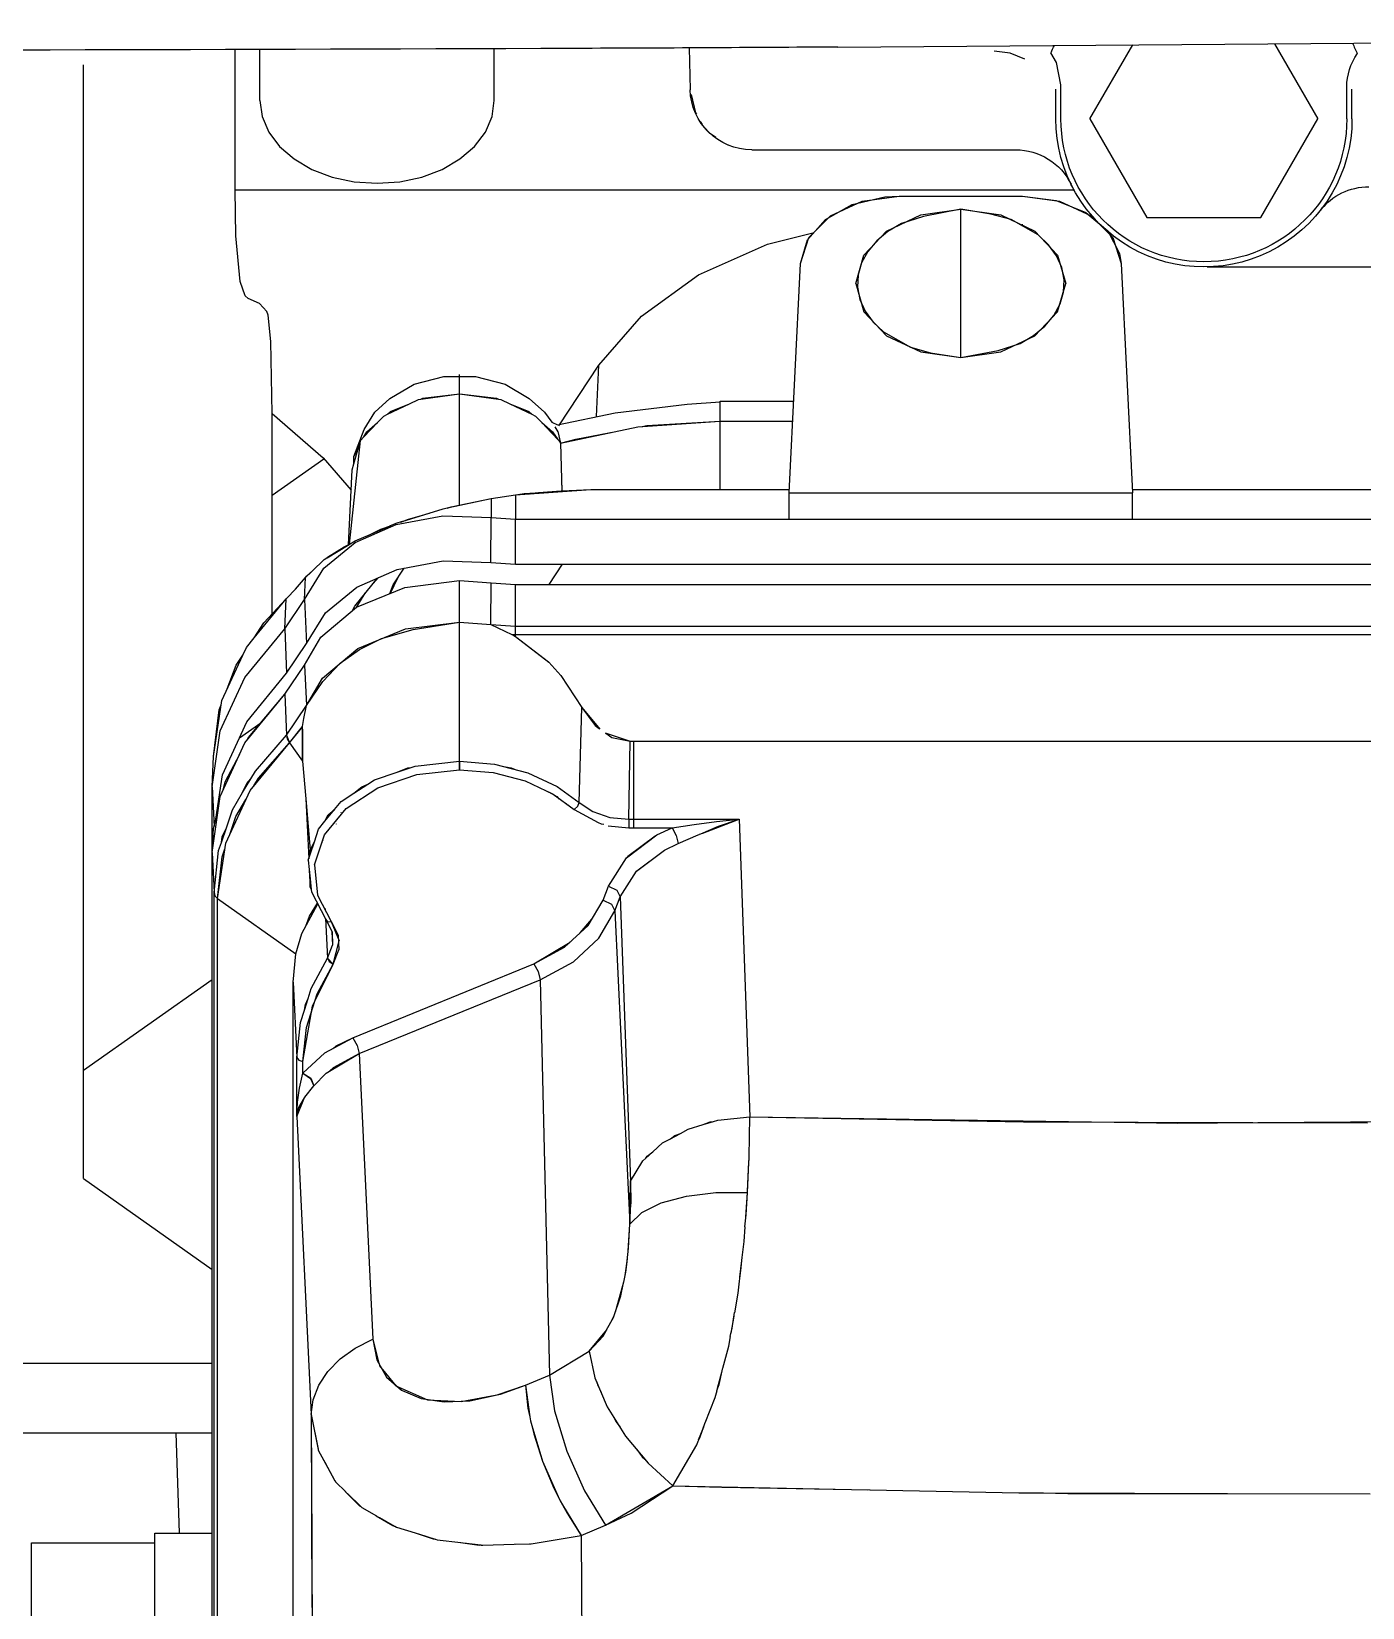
# Model space of a CAD drawing. Extents: x 33214 to 95067, y 8279 to 51908.
# Drawn here: x 42845.8 to 42953.6, y 19444.8 to 19572.5 of the extents above; entities that cross this region are included whole.
import ezdxf

# ---------------------------------------------------------------- set-up
doc = ezdxf.new("R2010")
doc.units = 0
doc.header["$LTSCALE"] = 300
doc.header["$MEASUREMENT"] = 0
doc.linetypes.add('SNT-025', pattern=[0.74, 0.4, -0.17, 0, -0.17])
doc.layers.add('GENERATORSETT', color=1, linetype='CONTINUOUS')

# ---------------------------------------------------------------- blocks, each defined once
blk = doc.blocks.new('GENERATOR-BORDE')
at = {"layer": 'GENERATORSETT'}
for p, q in [((-2384.41, 446.89), (-2384.41, 357.48)), ((-2384.41, 446.89), (-2384.41, 357.48)), ((-2390.82, 442.09), (-2390.82, 350.21)), ((-2390.82, 442.09), (-2390.82, 350.21)), ((-2390.53, 442.56), (-2390.53, 350.69)), ((-2390.53, 442.56), (-2390.53, 350.69)), ((-2390.98, 438.83), (-2390.98, 346.96)), ((-2390.98, 438.83), (-2390.98, 346.96)), ((-2382.9, 403.24), (-2382.85, 419.76)), ((-2405.61, 413), (-2405.61, 402.9)), ((-2395.61, 413), (-2395.61, 402.9)), ((-2361.06, 402.31), (-2361.02, 412.07)), ((-2382.94, 392.52), (-2382.88, 408.15)), ((-2405.61, 402.9), (-2395.61, 402.9)), ((-2395.61, 402.9), (-2395.61, 402.14)), ((-2382.94, 392.52), (-2382.9, 403.24)), ((-2374.53, 402.1), (-2373.05, 402.59)), ((-2374.25, 402.19), (-2372.91, 402.61)), ((-2373.05, 402.59), (-2372.88, 402.61)), ((-2372.88, 402.61), (-2372.73, 402.66)), ((-2372.73, 402.66), (-2370.83, 402.89)), ((-2370.85, 402.88), (-2369.33, 403.09)), ((-2370.61, 402.91), (-2369.2, 403.08)), ((-2369.33, 403.09), (-2369.18, 403.08)), ((-2369.18, 403.09), (-2369.04, 403.1)), ((-2369.04, 403.1), (-2366.5, 403.02)), ((-2366.5, 403.02), (-2365.25, 402.99)), ((-2366.42, 403.02), (-2365.11, 402.98)), ((-2365.25, 402.99), (-2365.18, 402.98)), ((-2365.11, 402.98), (-2361.06, 402.31)), ((-2362.57, 399.83), (-2361.06, 402.31)), ((-2362.21, 400.52), (-2361.06, 402.31)), ((-2361.06, 402.31), (-2359.09, 401.48)), ((-2361.06, 402.31), (-2361.06, 402.31)), ((-2361.06, 402.31), (-2359.09, 401.48)), ((-2395.61, 402.14), (-2390.98, 402.14)), ((-2393.91, 393.99), (-2393.63, 402.14)), ((-2377.67, 400.71), (-2376.32, 401.51)), ((-2377.42, 400.86), (-2376.19, 401.56)), ((-2376.32, 401.51), (-2376.16, 401.57)), ((-2376.17, 401.57), (-2376.04, 401.64)), ((-2376.04, 401.64), (-2374.51, 402.11)), ((-2360.8, 398.69), (-2359.09, 401.48)), ((-2360.8, 398.69), (-2359.09, 401.48)), ((-2359.09, 401.48), (-2357.03, 400.5)), ((-2359.09, 401.48), (-2353.63, 398.28)), ((-2380.18, 398.74), (-2379.03, 399.91)), ((-2379.99, 398.92), (-2378.93, 399.96)), ((-2379.03, 399.91), (-2378.91, 399.98)), ((-2378.91, 399.98), (-2378.83, 400.06)), ((-2378.83, 400.06), (-2377.65, 400.73)), ((-2362.76, 399.52), (-2362.57, 399.83)), ((-2362.57, 399.83), (-2362.21, 400.52)), ((-2362.03, 400.8), (-2361.99, 400.79)), ((-2357.03, 400.5), (-2353.63, 398.28)), ((-2380.97, 397.96), (-2380.13, 398.78)), ((-2379.92, 399), (-2379.92, 399)), ((-2379.92, 398.99), (-2379.92, 399)), ((-2364.2, 396.29), (-2362.92, 399.16)), ((-2364.2, 396.29), (-2363.28, 398.47)), ((-2363.28, 398.47), (-2362.92, 399.16)), ((-2362.92, 399.16), (-2362.76, 399.52)), ((-2362.23, 395.47), (-2360.8, 398.69)), ((-2362.23, 395.47), (-2360.8, 398.69)), ((-2353.63, 398.28), (-2337.84, 398.61)), ((-2349.68, 398.39), (-2337.66, 398.61)), ((-2337.69, 398.61), (-2325.6, 398.86)), ((-2325.6, 398.86), (-2323.63, 398.87)), ((-2323.64, 398.87), (-2321.64, 398.9)), ((-2323.62, 398.87), (-2308.87, 398.9)), ((-2321.64, 398.9), (-2308.7, 398.9)), ((-2308.71, 398.9), (-2297.14, 398.93)), ((-2381.94, 396.19), (-2381.07, 397.82)), ((-2381.84, 396.37), (-2381.02, 397.88)), ((-2381.2, 397.59), (-2381.2, 397.55)), ((-2381.07, 397.82), (-2381.01, 397.89)), ((-2381.01, 397.89), (-2380.97, 397.96)), ((-2355.65, 396.45), (-2353.63, 398.28)), ((-2353.63, 398.28), (-2349.68, 398.39)), ((-2353.63, 398.27), (-2353.63, 398.28)), ((-2353.63, 398.28), (-2351.7, 394.97)), ((-2382.37, 395.41), (-2381.91, 396.24)), ((-2365.07, 393.39), (-2364.2, 396.29)), ((-2364.91, 394.09), (-2364.2, 396.29)), ((-2357.47, 394.26), (-2355.65, 396.45)), ((-2356.56, 395.35), (-2356.13, 395.93)), ((-2356.13, 395.93), (-2355.91, 396.13)), ((-2382.94, 392.52), (-2382.38, 395.36)), ((-2382.94, 392.52), (-2382.39, 395.33)), ((-2382.39, 395.33), (-2382.37, 395.36)), ((-2382.37, 395.37), (-2382.37, 395.41)), ((-2363.22, 392.21), (-2362.23, 395.47)), ((-2363.22, 392.21), (-2362.23, 395.47)), ((-2351.7, 394.97), (-2351.58, 394.66)), ((-2351.6, 394.66), (-2351.46, 394.41)), ((-2412.61, 393.99), (-2390.98, 393.99)), ((-2365.18, 393.03), (-2365.07, 393.39)), ((-2365.07, 393.39), (-2364.91, 394.09)), ((-2358.95, 391.89), (-2357.47, 394.26)), ((-2358.26, 393.09), (-2357.91, 393.54)), ((-2351.55, 394.57), (-2351.13, 393.51)), ((-2351.46, 394.41), (-2351.01, 393.17)), ((-2384.11, 368.35), (-2382.94, 392.52)), ((-2384.11, 368.35), (-2382.94, 392.52)), ((-2382.94, 392.52), (-2382.78, 391.31)), ((-2365.58, 390.13), (-2365.22, 392.7)), ((-2365.38, 392), (-2365.22, 392.7)), ((-2365.22, 392.7), (-2365.18, 393.03)), ((-2363.63, 389.32), (-2363.22, 392.21)), ((-2363.63, 389.32), (-2363.22, 392.21)), ((-2358.5, 392.6), (-2358.26, 393.09)), ((-2351.01, 393.19), (-2350.2, 391.13)), ((-2382.78, 391.31), (-2382.33, 390.14)), ((-2376.09, 390.2), (-2373.52, 391.33)), ((-2375.62, 390.53), (-2374.04, 391.21)), ((-2374.04, 391.21), (-2372.17, 391.49)), ((-2373.52, 391.33), (-2370.78, 391.47)), ((-2372.17, 391.49), (-2370.09, 391.4)), ((-2370.78, 391.47), (-2367.61, 390.86)), ((-2370.09, 391.4), (-2367.87, 390.93)), ((-2368.38, 391.04), (-2368.38, 391.01)), ((-2367.87, 390.93), (-2365.58, 390.13)), ((-2367.61, 390.86), (-2365.58, 390.13)), ((-2365.58, 390.13), (-2365.38, 392)), ((-2359.96, 389.53), (-2358.95, 391.89)), ((-2350.2, 391.13), (-2350.06, 390.57)), ((-2382.33, 390.14), (-2381.6, 389.02)), ((-2377.18, 388.87), (-2376.09, 390.2)), ((-2376.83, 389.48), (-2375.62, 390.53)), ((-2365.58, 390.13), (-2363.63, 389.32)), ((-2365.58, 390.13), (-2363.63, 389.32)), ((-2360.42, 387.38), (-2359.96, 389.53)), ((-2359.81, 389.87), (-2359.75, 390.11)), ((-2359.75, 390.11), (-2359.45, 390.71)), ((-2350.08, 390.58), (-2349.9, 390.09)), ((-2350.01, 390.39), (-2349.67, 389.09)), ((-2349.9, 390.09), (-2349.58, 388.73)), ((-2412.61, 388.34), (-2390.98, 388.34)), ((-2381.6, 389.02), (-2380.6, 388.01)), ((-2377.94, 386.4), (-2377.46, 388.36)), ((-2377.62, 388.08), (-2376.83, 389.48)), ((-2377.45, 388.39), (-2377.4, 388.58)), ((-2377.4, 388.58), (-2377.19, 388.85)), ((-2364.4, 357.29), (-2363.63, 389.32)), ((-2364.4, 357.29), (-2363.63, 389.32)), ((-2363.63, 389.32), (-2360.42, 387.38)), ((-2349.58, 388.75), (-2349.11, 386.97)), ((-2380.6, 388.01), (-2379.37, 387.13)), ((-2379.37, 387.13), (-2377.94, 386.4)), ((-2377.94, 386.4), (-2377.62, 388.08)), ((-2360.42, 387.38), (-2359.3, 386.17)), ((-2360.42, 387.38), (-2360.42, 387.38)), ((-2360.42, 387.38), (-2359, 385.65)), ((-2349.11, 386.97), (-2348.97, 386.19)), ((-2379.06, 363.27), (-2377.94, 386.4)), ((-2379.06, 363.27), (-2377.94, 386.4)), ((-2359.3, 386.17), (-2359.03, 385.68)), ((-2348.99, 386.2), (-2348.83, 385.51)), ((-2348.92, 385.92), (-2348.68, 384.55)), ((-2359.01, 385.65), (-2358.45, 384.66)), ((-2358.58, 384.89), (-2358.4, 384.5)), ((-2358.45, 384.66), (-2357.85, 382.9)), ((-2348.83, 385.51), (-2348.64, 384.25)), ((-2358.29, 384.18), (-2357.61, 381.77)), ((-2348.63, 384.26), (-2348.35, 382.68)), ((-2357.85, 382.9), (-2357.63, 381.85)), ((-2348.35, 382.68), (-2348.24, 381.7)), ((-2401.39, 373.39), (-2390.98, 380.75)), ((-2357.62, 381.8), (-2357.45, 380.99)), ((-2357.51, 381.26), (-2357.32, 379.91)), ((-2357.45, 380.99), (-2357.35, 380.14)), ((-2348.25, 381.71), (-2348.13, 380.85)), ((-2348.2, 381.37), (-2348.05, 380.02)), ((-2348.13, 380.85), (-2348.03, 379.79)), ((-2357.34, 380.05), (-2357.23, 379.03)), ((-2348.02, 379.79), (-2347.87, 378.48)), ((-2357.26, 379.28), (-2357.13, 377.08)), ((-2357.23, 379.03), (-2357.13, 377.08)), ((-2347.87, 378.48), (-2347.79, 377.3)), ((-2358.33, 351.69), (-2357.13, 377.08)), ((-2358.33, 351.69), (-2357.13, 377.08)), ((-2357.13, 377.08), (-2356.15, 376.14)), ((-2357.13, 377.08), (-2357.05, 375.45)), ((-2357.13, 377.08), (-2357.06, 373.61)), ((-2357.13, 377.08), (-2356.15, 376.14)), ((-2347.8, 377.31), (-2347.7, 376.32)), ((-2347.76, 376.89), (-2347.59, 374.51)), ((-2356.15, 376.14), (-2354.58, 375.36)), ((-2356.15, 376.14), (-2354.58, 375.36)), ((-2347.7, 376.32), (-2347.59, 374.51)), ((-2357.06, 373.61), (-2357.05, 375.45)), ((-2354.58, 375.36), (-2352.54, 374.81)), ((-2354.58, 375.36), (-2352.54, 374.81)), ((-2352.54, 374.81), (-2350.15, 374.52)), ((-2352.54, 374.81), (-2350.15, 374.52)), ((-2350.15, 374.52), (-2347.59, 374.51)), ((-2350.15, 374.52), (-2347.59, 374.51)), ((-2347.59, 374.51), (-2347.48, 372.1)), ((-2347.58, 374.44), (-2347.48, 372.03)), ((-2401.39, 373.39), (-2401.39, 364.6)), ((-2357.9, 350.57), (-2357.06, 373.61)), ((-2357.9, 350.57), (-2357.06, 373.61)), ((-2357.06, 373.61), (-2357.05, 373.6)), ((-2357.06, 373.61), (-2356.06, 371.95)), ((-2356.06, 371.95), (-2355.83, 371.74)), ((-2355.83, 371.74), (-2355.71, 371.57)), ((-2355.83, 371.74), (-2355.26, 371.23)), ((-2347.48, 372.1), (-2347.48, 371.92)), ((-2347.47, 371.92), (-2347.46, 371.63)), ((-2355.71, 371.57), (-2355.26, 371.23)), ((-2355.26, 371.23), (-2354.47, 370.51)), ((-2354.47, 370.51), (-2353.84, 370.17)), ((-2347.46, 371.63), (-2347.4, 368.38)), ((-2353.84, 370.17), (-2353.48, 369.9)), ((-2353.84, 370.17), (-2353.02, 369.73)), ((-2353.48, 369.9), (-2353.02, 369.73)), ((-2353.02, 369.73), (-2352.4, 369.39)), ((-2352.4, 369.39), (-2351.19, 369.02)), ((-2384.11, 368.35), (-2384.11, 363.57)), ((-2384.11, 368.35), (-2384.05, 367.21)), ((-2384.11, 368.35), (-2383.94, 367.64)), ((-2384.11, 368.35), (-2384.11, 363.57)), ((-2384.11, 368.35), (-2383.48, 366.83)), ((-2384, 368.08), (-2384, 367.87)), ((-2384, 368.08), (-2384, 367.87)), ((-2351.19, 369.02), (-2350.61, 368.8)), ((-2351.19, 369.02), (-2350.34, 368.76)), ((-2350.61, 368.8), (-2350.34, 368.76)), ((-2350.34, 368.76), (-2349.99, 368.66)), ((-2349.99, 368.66), (-2347.4, 368.38)), ((-2348.28, 344.27), (-2347.4, 368.38)), ((-2348.28, 344.27), (-2347.4, 368.38)), ((-2347.4, 368.38), (-2317.87, 368.82)), ((-2347.4, 368.38), (-2325.24, 368.8)), ((-2325.24, 368.8), (-2297.35, 368.87)), ((-2317.87, 368.82), (-2312.75, 368.9)), ((-2312.75, 368.9), (-2306.25, 368.85)), ((-2306.25, 368.85), (-2280.23, 368.65)), ((-2384.05, 367.21), (-2383.88, 366.06)), ((-2383.94, 367.64), (-2383.5, 366.85)), ((-2383.5, 366.85), (-2383.47, 366.82)), ((-2383.47, 366.81), (-2383.46, 366.8)), ((-2383.46, 366.8), (-2382.74, 365.88)), ((-2383.88, 366.06), (-2383.61, 364.85)), ((-2383.61, 364.85), (-2383.01, 365.29)), ((-2383.61, 364.85), (-2382.98, 365.26)), ((-2383.01, 365.29), (-2382.74, 365.88)), ((-2382.98, 365.26), (-2382.74, 365.88)), ((-2382.74, 365.88), (-2381.72, 364.85)), ((-2401.39, 364.6), (-2390.98, 357.25)), ((-2401.39, 364.6), (-2401.39, 283.14)), ((-2383.61, 364.85), (-2383.61, 363.91)), ((-2383.61, 364.85), (-2381.84, 363.21)), ((-2383.61, 364.85), (-2383.61, 363.91)), ((-2381.72, 364.85), (-2379.06, 363.27)), ((-2381.45, 364.69), (-2381.13, 364.39)), ((-2381.26, 364.51), (-2381.26, 364.57)), ((-2381.13, 364.39), (-2379.06, 363.27)), ((-2380.88, 364.35), (-2380.86, 364.24)), ((-2380.71, 364.25), (-2380.71, 364.16)), ((-2380.71, 364.25), (-2380.71, 364.16)), ((-2380.67, 364.23), (-2380.67, 364.14)), ((-2380.67, 364.23), (-2380.67, 364.14)), ((-2384.41, 357.48), (-2384.11, 363.57)), ((-2384.41, 357.48), (-2384.11, 363.57)), ((-2384.11, 363.57), (-2383.96, 363.81)), ((-2384.11, 363.57), (-2383.81, 360.74)), ((-2383.96, 363.81), (-2383.61, 363.91)), ((-2383.61, 363.91), (-2382.84, 359.41)), ((-2383.61, 363.91), (-2383.32, 361.14)), ((-2381.84, 363.21), (-2379.56, 361.98)), ((-2381.2, 362.87), (-2380.91, 362.63)), ((-2379.21, 362.6), (-2379.06, 363.27)), ((-2379.21, 362.6), (-2379.06, 363.27)), ((-2379.06, 363.27), (-2364.4, 357.29)), ((-2379.06, 363.27), (-2364.4, 357.29)), ((-2380.91, 362.63), (-2379.56, 361.98)), ((-2379.96, 362.19), (-2379.93, 362.16)), ((-2379.56, 361.98), (-2379.21, 362.6)), ((-2379.56, 361.98), (-2379.21, 362.6)), ((-2379.56, 361.98), (-2364.9, 355.99)), ((-2379.56, 361.98), (-2364.9, 355.99)), ((-2383.81, 360.74), (-2383.5, 359.75)), ((-2383.32, 361.14), (-2382.46, 358.42)), ((-2383.5, 359.75), (-2383.2, 358.81)), ((-2383.5, 359.75), (-2383.42, 359.28)), ((-2383.42, 359.28), (-2383.2, 358.81)), ((-2382.84, 359.41), (-2382.65, 359.01)), ((-2382.65, 359.01), (-2381.17, 356.01)), ((-2383.2, 358.81), (-2382.94, 357.98)), ((-2382.94, 357.98), (-2381.62, 355.53)), ((-2382.46, 358.42), (-2381.17, 356.01)), ((-2384.41, 357.48), (-2384.18, 355.18)), ((-2384.41, 357.48), (-2384.18, 355.18)), ((-2381.64, 356.89), (-2381.63, 356.96)), ((-2364.9, 355.99), (-2364.55, 356.61)), ((-2364.9, 355.99), (-2364.55, 356.61)), ((-2364.55, 356.61), (-2364.4, 357.29)), ((-2364.55, 356.61), (-2364.4, 357.29)), ((-2364.4, 357.29), (-2361.7, 355.82)), ((-2364.4, 357.29), (-2361.7, 355.82)), ((-2390.53, 350.69), (-2384.18, 355.18)), ((-2390.53, 350.69), (-2384.18, 355.18)), ((-2384.18, 355.18), (-2383.7, 353.54)), ((-2381.79, 352.32), (-2381.62, 355.53)), ((-2381.79, 352.32), (-2381.62, 355.53)), ((-2381.62, 355.53), (-2381.17, 356.01)), ((-2381.62, 355.53), (-2381.48, 355.81)), ((-2381.62, 355.53), (-2381.21, 354.49)), ((-2381.62, 355.53), (-2381.21, 354.49)), ((-2381.48, 355.81), (-2381.17, 356.01)), ((-2381.17, 356.01), (-2380.68, 354.12)), ((-2381.17, 356.01), (-2380.71, 354.87)), ((-2364.9, 355.99), (-2361.96, 354.23)), ((-2364.9, 355.99), (-2362.41, 354.64)), ((-2364.42, 355.7), (-2364.16, 355.59)), ((-2361.7, 355.82), (-2359.63, 353.91)), ((-2361.7, 355.82), (-2359.63, 353.91)), ((-2381.32, 352.56), (-2380.68, 354.12)), ((-2381.27, 353.38), (-2381.21, 354.49)), ((-2381.25, 353.41), (-2381.21, 354.49)), ((-2380.76, 353.68), (-2380.71, 354.87)), ((-2362.41, 354.64), (-2360.49, 352.88)), ((-2359.63, 353.91), (-2358.33, 351.69)), ((-2359.63, 353.91), (-2358.33, 351.69)), ((-2383.7, 353.54), (-2382.41, 351.14)), ((-2383.37, 352.93), (-2383.09, 352.14)), ((-2382.44, 350.43), (-2381.32, 352.56)), ((-2381.76, 352.39), (-2381.25, 353.41)), ((-2381.76, 352.39), (-2381.25, 353.41)), ((-2381.76, 352.39), (-2381.63, 352.58)), ((-2381.63, 352.58), (-2381.32, 352.56)), ((-2381.32, 352.56), (-2380.76, 353.68)), ((-2361.15, 353.48), (-2360.2, 352.37)), ((-2360.49, 352.88), (-2359.29, 350.82)), ((-2383.09, 352.14), (-2382.44, 351.08)), ((-2382.92, 350.16), (-2381.76, 352.39)), ((-2381.8, 351.52), (-2381.8, 351.65)), ((-2381.8, 351.52), (-2381.8, 351.65)), ((-2381.76, 352.38), (-2381.76, 352.39)), ((-2358.62, 351.15), (-2358.33, 351.69)), ((-2358.62, 351.15), (-2358.33, 351.69)), ((-2358.33, 351.69), (-2357.9, 350.57)), ((-2358.33, 351.69), (-2357.9, 350.57)), ((-2390.98, 346.96), (-2390.82, 350.21)), ((-2390.98, 346.96), (-2390.82, 350.21)), ((-2390.82, 350.21), (-2390.74, 350.47)), ((-2390.82, 350.21), (-2390.45, 346.82)), ((-2390.74, 350.47), (-2390.53, 350.69)), ((-2390.53, 350.69), (-2389.87, 346.22)), ((-2390.53, 350.69), (-2390.16, 347.33)), ((-2383.03, 349.09), (-2382.94, 349.97)), ((-2383.03, 349.79), (-2382.94, 349.97)), ((-2382.94, 349.97), (-2382.92, 350.16)), ((-2382.68, 347.96), (-2382.44, 350.43)), ((-2359.29, 350.82), (-2358.62, 351.15)), ((-2359.29, 350.82), (-2358.62, 351.15)), ((-2359.29, 350.82), (-2358.86, 349.7)), ((-2359.29, 350.82), (-2358.86, 349.7)), ((-2358.86, 349.7), (-2358.19, 350.03)), ((-2358.86, 349.7), (-2358.19, 350.03)), ((-2358.19, 350.03), (-2357.9, 350.57)), ((-2358.19, 350.03), (-2357.9, 350.57)), ((-2357.9, 350.57), (-2356.58, 348.49)), ((-2383.18, 347.59), (-2383.03, 349.09)), ((-2383.1, 348.4), (-2383.03, 349.79)), ((-2383.03, 349.79), (-2383.03, 349.09)), ((-2358.86, 349.7), (-2357.39, 347.39)), ((-2383.38, 342.62), (-2383.14, 347.48)), ((-2383.18, 347.59), (-2383.03, 347.14)), ((-2382.68, 347.96), (-2381.88, 345.54)), ((-2357.39, 347.39), (-2354.94, 345.54)), ((-2356.58, 348.49), (-2354.33, 346.78)), ((-2356.56, 348.48), (-2356.56, 348.46)), ((-2356.56, 348.46), (-2354.33, 346.78)), ((-2390.98, 346.96), (-2390.31, 342.42)), ((-2390.98, 346.96), (-2390.98, 341.65)), ((-2390.98, 346.96), (-2390.86, 345.02)), ((-2390.98, 346.96), (-2390.98, 341.65)), ((-2390.45, 346.82), (-2390.22, 346.16)), ((-2390.22, 346.16), (-2389.82, 344.98)), ((-2390.22, 346.16), (-2390.15, 345.7)), ((-2390.16, 347.33), (-2389.93, 346.67)), ((-2389.87, 346.22), (-2387.9, 341.95)), ((-2383.38, 342.62), (-2383.03, 346.77)), ((-2383.03, 347.14), (-2382.69, 346.11)), ((-2383.03, 347.14), (-2383.03, 346.77)), ((-2383.03, 346.77), (-2382.69, 346.11)), ((-2382.69, 346.11), (-2382.35, 345.07)), ((-2382.08, 346.15), (-2382.08, 346.19)), ((-2382.08, 346.15), (-2382.08, 346.19)), ((-2357.32, 347.34), (-2357.28, 347.28)), ((-2357.28, 347.28), (-2355.06, 345.61)), ((-2356.39, 346.61), (-2356.39, 346.64)), ((-2355.79, 346.19), (-2355.77, 346.15)), ((-2355.76, 346.16), (-2355.74, 346.12)), ((-2354.33, 346.78), (-2353.21, 346.25)), ((-2354.33, 346.78), (-2353.21, 346.25)), ((-2353.36, 345.58), (-2353.21, 346.25)), ((-2353.36, 345.58), (-2353.21, 346.25)), ((-2353.21, 346.25), (-2351.58, 345.54)), ((-2390.98, 341.65), (-2390.82, 344.87)), ((-2390.98, 341.65), (-2390.82, 344.87)), ((-2390.86, 345.02), (-2390.46, 343.43)), ((-2390.15, 345.7), (-2389.82, 344.98)), ((-2389.82, 344.98), (-2389.32, 343.51)), ((-2389.54, 345.51), (-2389.04, 344.05)), ((-2382.35, 345.07), (-2381.83, 344.44)), ((-2382.02, 345.97), (-2382.01, 346.02)), ((-2381.88, 345.54), (-2380.12, 343.4)), ((-2358.88, 344.8), (-2357.21, 344.96)), ((-2357.22, 344.27), (-2357.21, 344.96)), ((-2357.22, 344.27), (-2357.21, 344.96)), ((-2357.21, 344.96), (-2356.81, 344.96)), ((-2357.21, 344.96), (-2356.81, 344.96)), ((-2356.81, 344.96), (-2353.7, 344.96)), ((-2356.81, 344.96), (-2356.81, 344.27)), ((-2356.81, 344.96), (-2356.81, 344.27)), ((-2356.81, 344.96), (-2353.7, 344.96)), ((-2355.06, 345.61), (-2354.97, 345.57)), ((-2354.94, 345.54), (-2353.7, 344.96)), ((-2353.7, 344.96), (-2353.36, 345.58)), ((-2353.7, 344.96), (-2353.36, 345.58)), ((-2353.7, 344.96), (-2353.7, 344.96)), ((-2353.7, 344.96), (-2351.91, 344.71)), ((-2351.58, 345.54), (-2351.52, 345.52)), ((-2351.51, 345.5), (-2351.47, 345.48)), ((-2351.47, 345.48), (-2351.37, 345.45)), ((-2351.36, 345.45), (-2349.94, 344.84)), ((-2351.21, 345.39), (-2348.28, 344.27)), ((-2349.94, 344.84), (-2348.28, 344.27)), ((-2390.67, 344.27), (-2390.14, 340.68)), ((-2389.04, 344.05), (-2388.23, 342.67)), ((-2381.83, 344.44), (-2381.05, 343.49)), ((-2381.83, 344.44), (-2381.57, 343.93)), ((-2381.57, 343.93), (-2381.05, 343.49)), ((-2361.63, 343.48), (-2359.69, 344.53)), ((-2361.23, 342.92), (-2360.12, 343.66)), ((-2361.23, 342.92), (-2360.12, 343.66)), ((-2360.12, 343.66), (-2358.74, 344.12)), ((-2360.12, 343.66), (-2358.74, 344.12)), ((-2359.69, 344.53), (-2359.46, 344.65)), ((-2359.46, 344.65), (-2359.22, 344.68)), ((-2358.74, 344.12), (-2357.22, 344.27)), ((-2358.74, 344.12), (-2357.22, 344.27)), ((-2357.22, 344.27), (-2357.1, 337.96)), ((-2357.22, 344.27), (-2356.81, 344.27)), ((-2357.22, 344.27), (-2356.81, 344.27)), ((-2357.22, 344.27), (-2357.1, 337.96)), ((-2356.81, 344.27), (-2348.28, 344.27)), ((-2356.81, 344.27), (-2356.81, 337.96)), ((-2356.81, 344.27), (-2356.81, 337.96)), ((-2356.81, 344.27), (-2348.28, 344.27)), ((-2351.91, 344.71), (-2350.1, 344.46)), ((-2350.1, 344.46), (-2348.28, 344.27)), ((-2349.29, 344.62), (-2349.19, 344.61)), ((-2349.08, 344.55), (-2349.02, 344.55)), ((-2390.31, 342.42), (-2388.31, 338.09)), ((-2389.32, 343.51), (-2388.5, 342.11)), ((-2383.64, 339.57), (-2383.38, 342.62)), ((-2381.05, 343.49), (-2380.51, 342.84)), ((-2380.51, 342.84), (-2379.48, 342.16)), ((-2380.12, 343.4), (-2377.54, 341.72)), ((-2363.71, 342.05), (-2363.05, 342.44)), ((-2363.33, 342.23), (-2361.63, 343.48)), ((-2363.05, 342.44), (-2362.84, 342.65)), ((-2363.01, 341.62), (-2361.23, 342.92)), ((-2363.01, 341.62), (-2361.23, 342.92)), ((-2362.29, 342.99), (-2362.24, 343.06)), ((-2362.13, 343.1), (-2362.11, 343.15)), ((-2361.63, 343.48), (-2361.35, 343.22)), ((-2361.35, 343.22), (-2361.23, 342.92)), ((-2361.23, 342.92), (-2361.02, 335.22)), ((-2361.23, 342.92), (-2361.02, 335.22)), ((-2390.98, 341.65), (-2390.86, 339.18)), ((-2390.98, 341.65), (-2390.86, 339.18)), ((-2390.98, 341.65), (-2390.31, 337.12)), ((-2390.98, 341.65), (-2390.31, 337.12)), ((-2390.08, 341.92), (-2389.91, 341.25)), ((-2389.91, 341.25), (-2388.73, 339)), ((-2388.5, 342.11), (-2387.84, 341)), ((-2388.5, 342.11), (-2388.17, 341.39)), ((-2388.17, 341.39), (-2387.84, 341)), ((-2387.9, 341.95), (-2384.71, 338.07)), ((-2387.84, 341), (-2387.47, 340.37)), ((-2387.58, 341.56), (-2387.21, 340.94)), ((-2379.48, 342.16), (-2378.36, 341.43)), ((-2379.48, 342.16), (-2378.85, 341.64)), ((-2378.85, 341.64), (-2378.36, 341.43)), ((-2378.36, 341.43), (-2377.82, 341.08)), ((-2377.82, 341.08), (-2375.98, 340.46)), ((-2377.54, 341.72), (-2374.38, 340.65)), ((-2368.19, 340.5), (-2365.62, 341.17)), ((-2365.62, 341.17), (-2363.33, 342.23)), ((-2365.39, 340.51), (-2363.01, 341.62)), ((-2363.01, 341.62), (-2363.01, 341.62)), ((-2363.01, 341.62), (-2363.01, 341.62)), ((-2390.14, 340.68), (-2388.15, 336.37)), ((-2387.47, 340.37), (-2384.95, 337.47)), ((-2387.21, 340.94), (-2384.71, 338.07)), ((-2375.98, 340.46), (-2374.84, 340.07)), ((-2375.98, 340.46), (-2375.12, 340.11)), ((-2375.12, 340.11), (-2374.84, 340.07)), ((-2374.84, 340.07), (-2374.53, 339.97)), ((-2374.53, 339.97), (-2370.92, 339.58)), ((-2374.38, 340.65), (-2370.92, 340.28)), ((-2370.92, 340.28), (-2368.19, 340.5)), ((-2370.92, 340.28), (-2370.92, 339.93)), ((-2370.92, 339.93), (-2370.92, 340.28)), ((-2370.92, 339.93), (-2370.92, 339.58)), ((-2370.92, 339.58), (-2370.92, 339.93)), ((-2370.92, 339.58), (-2368.08, 339.82)), ((-2368.08, 339.82), (-2365.39, 340.51)), ((-2367.21, 340.04), (-2366.75, 340.1)), ((-2366.75, 340.1), (-2366.33, 340.27)), ((-2390.86, 339.18), (-2390.19, 334.66)), ((-2390.86, 339.18), (-2390.4, 335.42)), ((-2384.71, 338.07), (-2383.64, 339.57)), ((-2384.71, 338.07), (-2383.64, 339.57)), ((-2383.64, 336.97), (-2383.64, 339.57)), ((-2383.64, 339.57), (-2383.64, 336.77)), ((-2370.92, 339.58), (-2370.92, 328.3)), ((-2370.92, 339.58), (-2370.92, 328.3)), ((-2388.76, 337.69), (-2387.03, 336.47)), ((-2388.76, 337.69), (-2387.03, 336.47)), ((-2388.31, 338.09), (-2385.08, 334.15)), ((-2388.16, 337.9), (-2388.03, 337.65)), ((-2388.03, 337.65), (-2385.08, 334.15)), ((-2385.08, 334.15), (-2384.95, 337.47)), ((-2385.08, 334.15), (-2384.95, 337.47)), ((-2384.95, 337.47), (-2384.71, 338.07)), ((-2384.95, 337.47), (-2384.88, 337.76)), ((-2384.95, 337.47), (-2383.33, 335.07)), ((-2384.95, 337.47), (-2383.33, 335.07)), ((-2384.88, 337.76), (-2384.71, 338.07)), ((-2384.71, 338.07), (-2383.64, 336.77)), ((-2384.71, 338.07), (-2383.72, 336.89)), ((-2359.12, 337.28), (-2357.1, 337.96)), ((-2359.08, 337.3), (-2358.59, 337.64)), ((-2358.59, 337.64), (-2357.1, 337.96)), ((-2357.1, 337.96), (-2356.81, 337.96)), ((-2357.1, 337.96), (-2356.81, 337.96)), ((-2356.81, 337.96), (-2271.63, 337.96)), ((-2356.81, 337.96), (-2271.61, 337.96)), ((-2390.31, 337.12), (-2388.31, 332.79)), ((-2390.31, 337.12), (-2388.31, 332.79)), ((-2388.15, 336.37), (-2384.94, 332.45)), ((-2383.72, 336.89), (-2383.64, 336.77)), ((-2383.64, 336.97), (-2383.64, 336.77)), ((-2383.64, 336.77), (-2383.54, 336.11)), ((-2383.54, 336.11), (-2383.33, 335.07)), ((-2361.02, 335.22), (-2359.56, 336.97)), ((-2361.02, 335.22), (-2359.94, 336.69)), ((-2359.94, 336.69), (-2359.6, 336.93)), ((-2390.4, 335.42), (-2390.24, 335)), ((-2390.19, 334.66), (-2388.49, 330.98)), ((-2383.49, 331.78), (-2383.33, 335.07)), ((-2383.49, 331.78), (-2383.33, 335.07)), ((-2383.33, 335.07), (-2382.03, 332.84)), ((-2362.73, 332.62), (-2361.02, 335.22)), ((-2389.75, 333.71), (-2389.02, 331.78)), ((-2385.08, 334.15), (-2383.49, 331.78)), ((-2388.31, 332.79), (-2385.08, 328.85)), ((-2388.31, 332.79), (-2385.08, 328.85)), ((-2385.08, 328.85), (-2384.94, 332.45)), ((-2385.08, 328.85), (-2384.94, 332.45)), ((-2384.94, 332.45), (-2383.32, 330.04)), ((-2382.03, 332.84), (-2379.17, 330.43)), ((-2363.68, 331.55), (-2362.73, 332.62)), ((-2389.02, 331.78), (-2388.49, 330.98)), ((-2388.49, 330.98), (-2388.2, 330.35)), ((-2383.49, 331.78), (-2382.17, 329.53)), ((-2366.4, 329.46), (-2363.68, 331.55)), ((-2366.4, 329.46), (-2363.71, 331.52)), ((-2363.71, 331.52), (-2363.7, 331.53)), ((-2388.2, 330.35), (-2387.57, 329.58)), ((-2387.57, 329.58), (-2384.98, 326.42)), ((-2387.57, 329.58), (-2386.77, 328.36)), ((-2383.49, 326.48), (-2383.32, 330.04)), ((-2383.49, 326.48), (-2383.32, 330.04)), ((-2383.32, 330.04), (-2381.78, 327.54)), ((-2382.17, 329.53), (-2379.27, 327.08)), ((-2379.17, 330.43), (-2375.31, 328.85)), ((-2386.77, 328.36), (-2384.98, 326.42)), ((-2385.08, 328.85), (-2384.98, 326.42)), ((-2385.08, 328.85), (-2383.49, 326.48)), ((-2385.08, 328.85), (-2384.98, 326.42)), ((-2385.08, 328.85), (-2383.49, 326.48)), ((-2375.31, 328.85), (-2370.92, 328.3)), ((-2370.92, 328.3), (-2368.39, 328.48)), ((-2370.92, 328.3), (-2370.92, 324.93)), ((-2370.92, 328.3), (-2370.92, 324.93)), ((-2368.39, 328.48), (-2366.4, 328.62)), ((-2368.39, 328.48), (-2366.4, 328.62)), ((-2368.39, 328.48), (-2368.38, 328.48)), ((-2368.39, 328.48), (-2368.36, 325.11)), ((-2368.39, 328.48), (-2368.36, 325.11)), ((-2368.38, 328.48), (-2366.7, 329.3)), ((-2368.38, 328.49), (-2366.7, 329.3)), ((-2366.7, 329.3), (-2366.53, 329.39)), ((-2366.7, 329.3), (-2366.4, 329.3)), ((-2366.7, 329.3), (-2366.4, 329.3)), ((-2366.53, 329.39), (-2366.4, 329.46)), ((-2366.41, 329.45), (-2366.4, 329.46)), ((-2366.4, 329.46), (-2366.4, 329.3)), ((-2366.4, 329.46), (-2366.4, 329.3)), ((-2366.4, 329.3), (-2271.63, 329.3)), ((-2366.4, 329.3), (-2366.4, 328.62)), ((-2366.4, 329.3), (-2271.63, 329.3)), ((-2366.4, 329.3), (-2366.4, 328.62)), ((-2366.4, 328.62), (-2271.63, 328.62)), ((-2366.4, 328.62), (-2366.4, 325.25)), ((-2366.4, 328.62), (-2366.4, 325.25)), ((-2366.4, 328.62), (-2271.63, 328.62)), ((-2386.11, 327.65), (-2386.11, 318.01)), ((-2381.78, 327.54), (-2379.26, 325.47)), ((-2379.61, 327.37), (-2379.4, 327.01)), ((-2379.4, 327.01), (-2377.58, 324.73)), ((-2379.27, 327.08), (-2375.36, 325.49)), ((-2379.25, 327.07), (-2378.56, 325.96)), ((-2384.98, 326.42), (-2384.16, 325.57)), ((-2383.49, 326.48), (-2383.4, 324.69)), ((-2383.49, 326.48), (-2383.4, 324.69)), ((-2383.49, 326.48), (-2381.93, 323.94)), ((-2383.49, 326.48), (-2381.93, 323.94)), ((-2376.57, 325.98), (-2376.3, 325.27)), ((-2376.51, 325.96), (-2375.93, 324.71)), ((-2384.22, 325.64), (-2383.4, 324.69)), ((-2383.4, 324.69), (-2382.94, 324.24)), ((-2383.4, 324.69), (-2383.32, 324.58)), ((-2383.32, 324.58), (-2382.81, 324.12)), ((-2379.26, 325.47), (-2375.98, 324.03)), ((-2377.93, 325.17), (-2377.49, 324.69)), ((-2376.3, 325.27), (-2375.41, 323.92)), ((-2375.36, 325.49), (-2370.92, 324.93)), ((-2370.92, 324.93), (-2368.36, 325.11)), ((-2368.36, 325.11), (-2366.4, 325.25)), ((-2368.36, 325.11), (-2366.4, 325.25)), ((-2366.4, 325.25), (-2271.63, 325.25)), ((-2366.4, 325.25), (-2271.63, 325.25)), ((-2363.67, 325.25), (-2362.59, 323.61)), ((-2363.67, 325.25), (-2362.59, 323.61)), ((-2382.86, 324.16), (-2381.9, 323.23)), ((-2381.93, 323.94), (-2379.37, 321.84)), ((-2381.93, 323.94), (-2379.37, 321.84)), ((-2381.9, 323.23), (-2381.69, 323.1)), ((-2381.71, 323.12), (-2381.63, 323.04)), ((-2375.98, 324.03), (-2372.25, 323.34)), ((-2372.25, 323.34), (-2368.39, 323.47)), ((-2368.39, 323.47), (-2366.4, 323.61)), ((-2368.39, 323.47), (-2368.36, 319.81)), ((-2368.39, 323.47), (-2368.36, 319.81)), ((-2366.4, 323.61), (-2366.4, 319.95)), ((-2366.4, 323.61), (-2271.63, 323.61)), ((-2366.4, 323.61), (-2366.4, 319.95)), ((-2381.66, 323.09), (-2379.87, 322.01)), ((-2381.63, 323.04), (-2380.28, 322.2)), ((-2380.28, 322.2), (-2379.78, 321.96)), ((-2379.92, 322.03), (-2379.62, 315.95)), ((-2379.84, 321.99), (-2379.37, 321.71)), ((-2379.83, 321.98), (-2378.95, 313.59)), ((-2379.37, 321.84), (-2376.05, 320.38)), ((-2379.37, 321.84), (-2376.05, 320.38)), ((-2379.37, 321.71), (-2378.17, 321.19)), ((-2378.28, 321.25), (-2377.29, 320.78)), ((-2378.12, 321.17), (-2376.6, 320.52)), ((-2377.29, 320.78), (-2376.44, 320.46)), ((-2376.56, 320.51), (-2376.05, 320.29)), ((-2376.05, 320.38), (-2372.27, 319.68)), ((-2376.05, 320.38), (-2372.27, 319.68)), ((-2376.05, 320.29), (-2375.54, 320.13)), ((-2375.69, 320.19), (-2375.05, 319.95)), ((-2375.49, 320.12), (-2373.82, 319.6)), ((-2375.05, 319.95), (-2373.36, 319.47)), ((-2373.74, 319.58), (-2372.26, 319.12)), ((-2372.27, 319.68), (-2368.36, 319.81)), ((-2372.27, 319.68), (-2368.36, 319.81)), ((-2368.37, 318.29), (-2368.36, 319.81)), ((-2368.37, 318.29), (-2368.36, 319.81)), ((-2368.36, 319.81), (-2366.4, 319.95)), ((-2368.36, 319.81), (-2366.4, 319.95)), ((-2366.4, 317.98), (-2366.4, 319.95)), ((-2366.4, 317.98), (-2366.4, 319.95)), ((-2366.4, 319.95), (-2344.22, 319.95)), ((-2366.4, 319.95), (-2344.22, 319.95)), ((-2344.22, 319.95), (-2316.39, 319.95)), ((-2344.22, 319.95), (-2316.39, 319.95)), ((-2344.22, 319.95), (-2344.22, 317.83)), ((-2344.22, 319.95), (-2344.22, 317.83)), ((-2316.39, 319.95), (-2271.63, 319.95)), ((-2316.39, 319.95), (-2316.39, 317.83)), ((-2316.39, 319.95), (-2271.63, 319.95)), ((-2316.39, 319.95), (-2316.39, 317.83)), ((-2386.11, 318.01), (-2381.93, 315.06)), ((-2386.11, 318.01), (-2386.11, 311.4)), ((-2372.26, 319.12), (-2371.81, 319.02)), ((-2371.93, 319.06), (-2371.6, 318.97)), ((-2371.78, 319.02), (-2368.37, 318.29)), ((-2371.6, 318.97), (-2368.37, 318.29)), ((-2370.92, 318.82), (-2370.92, 309.79)), ((-2370.92, 318.82), (-2370.92, 309.79)), ((-2368.37, 318.29), (-2366.4, 317.98)), ((-2368.37, 318.29), (-2366.4, 317.98)), ((-2381.98, 315), (-2379.7, 317.6)), ((-2366.4, 317.98), (-2360.28, 317.56)), ((-2366.4, 317.98), (-2365.68, 317.89)), ((-2365.68, 317.89), (-2364.62, 317.83)), ((-2365.68, 317.89), (-2360.28, 317.56)), ((-2365.14, 317.9), (-2364.62, 317.83)), ((-2364.68, 317.83), (-2364.54, 317.81)), ((-2364.62, 317.83), (-2362.67, 317.65)), ((-2364.54, 317.81), (-2362.69, 317.65)), ((-2362.75, 313.81), (-2362.64, 317.65)), ((-2362.69, 317.65), (-2362.64, 317.65)), ((-2362.67, 316.79), (-2362.64, 317.65)), ((-2362.67, 317.65), (-2362.64, 317.65)), ((-2362.64, 317.65), (-2360.29, 317.56)), ((-2362.64, 317.65), (-2360.29, 317.56)), ((-2360.29, 317.56), (-2360.28, 317.56)), ((-2360.29, 317.56), (-2360.28, 317.56)), ((-2360.28, 317.56), (-2344.21, 317.56)), ((-2360.28, 317.56), (-2344.21, 317.56)), ((-2349.81, 317.56), (-2349.81, 312.01)), ((-2349.81, 317.56), (-2349.81, 312.01)), ((-2344.22, 317.83), (-2316.39, 317.83)), ((-2344.22, 317.83), (-2343.31, 299.24)), ((-2344.22, 317.83), (-2316.39, 317.83)), ((-2317.31, 299.24), (-2316.39, 317.83)), ((-2317.31, 299.24), (-2316.39, 317.83)), ((-2316.41, 317.56), (-2271.63, 317.56)), ((-2316.41, 317.56), (-2271.63, 317.56)), ((-2379.62, 315.95), (-2379.49, 315.48)), ((-2379.49, 315.48), (-2379.49, 314.88)), ((-2379.49, 315.48), (-2379.11, 314.16)), ((-2386.11, 311.4), (-2381.98, 315)), ((-2379.49, 314.88), (-2379.11, 314.16)), ((-2379.11, 314.16), (-2378.95, 313.59)), ((-2378.95, 313.59), (-2378.67, 313.29)), ((-2378.67, 313.29), (-2378.45, 312.87)), ((-2378.67, 313.29), (-2377.57, 312.13)), ((-2364.26, 312.13), (-2362.96, 313.51)), ((-2363.38, 312.87), (-2362.96, 313.51)), ((-2362.96, 312.86), (-2362.75, 313.81)), ((-2362.96, 313.51), (-2362.88, 313.59)), ((-2362.88, 313.59), (-2362.75, 313.81)), ((-2362.75, 313.81), (-2356.48, 312.48)), ((-2362.75, 313.81), (-2361.5, 313.47)), ((-2361.5, 313.47), (-2358.27, 312.86)), ((-2378.45, 312.87), (-2377.57, 312.13)), ((-2377.57, 312.13), (-2377.07, 311.6)), ((-2364.76, 311.6), (-2364.26, 312.13)), ((-2364.26, 312.13), (-2363.38, 312.87)), ((-2363.75, 312.67), (-2363.67, 312.63)), ((-2363.73, 312.69), (-2363.64, 312.65)), ((-2363.2, 312.48), (-2362.95, 312.87)), ((-2362.96, 312.86), (-2362.96, 312.86)), ((-2362.89, 312.39), (-2359.65, 307.49)), ((-2359.84, 311.63), (-2359.65, 307.49)), ((-2359.84, 311.63), (-2359.65, 307.49)), ((-2356.48, 312.48), (-2349.81, 312.01)), ((-2356.13, 312.45), (-2355.75, 312.38)), ((-2355.75, 312.38), (-2349.81, 312.01)), ((-2351.1, 312.1), (-2351.08, 312.09)), ((-2351.1, 312.1), (-2351.08, 312.09)), ((-2349.81, 312.01), (-2343.94, 312.01)), ((-2349.81, 312.01), (-2349.81, 310.46)), ((-2349.81, 312.01), (-2343.94, 312.01)), ((-2349.81, 312.01), (-2349.81, 310.8)), ((-2377.07, 311.6), (-2376.77, 311.46)), ((-2376.77, 311.46), (-2376.51, 311.23)), ((-2376.77, 311.46), (-2374.98, 310.61)), ((-2376.51, 311.23), (-2374.98, 310.61)), ((-2374.98, 310.61), (-2374.25, 310.26)), ((-2367.58, 310.26), (-2366.85, 310.61)), ((-2366.85, 310.61), (-2365.06, 311.46)), ((-2366.85, 310.61), (-2365.32, 311.23)), ((-2365.32, 311.23), (-2365.06, 311.46)), ((-2365.06, 311.46), (-2364.76, 311.6)), ((-2349.81, 310.8), (-2349.81, 310.4)), ((-2349.81, 310.4), (-2343.86, 310.4)), ((-2374.25, 310.26), (-2374.07, 310.24)), ((-2374.07, 310.24), (-2373.89, 310.16)), ((-2374.07, 310.24), (-2370.92, 309.79)), ((-2373.89, 310.16), (-2370.92, 309.79)), ((-2370.92, 309.79), (-2367.76, 310.24)), ((-2370.92, 309.79), (-2367.94, 310.16)), ((-2370.92, 309.79), (-2370.92, 308.76)), ((-2370.92, 309.79), (-2370.92, 308.76)), ((-2367.94, 310.16), (-2367.76, 310.24)), ((-2367.76, 310.24), (-2367.58, 310.26)), ((-2370.92, 308.76), (-2370.92, 308.24)), ((-2370.92, 308.76), (-2370.92, 308.24)), ((-2359.65, 307.49), (-2356.19, 303.51)), ((-2333.56, 306.41), (-2330.31, 306.87)), ((-2330.31, 306.87), (-2327.06, 306.41)), ((-2330.31, 306.87), (-2330.31, 294.85)), ((-2330.31, 306.87), (-2330.31, 294.85)), ((-2336.32, 305.11), (-2333.56, 306.41)), ((-2327.06, 306.41), (-2324.3, 305.11)), ((-2338.16, 303.16), (-2336.32, 305.11)), ((-2324.3, 305.11), (-2322.46, 303.16)), ((-2356.19, 303.51), (-2351.55, 300.17)), ((-2338.81, 300.86), (-2338.16, 303.16)), ((-2322.46, 303.16), (-2321.81, 300.86)), ((-2351.55, 300.17), (-2345.97, 297.66)), ((-2338.81, 300.86), (-2338.16, 298.56)), ((-2322.46, 298.56), (-2321.81, 300.86)), ((-2343.31, 299.24), (-2342.73, 297.33)), ((-2343.31, 299.24), (-2342.62, 297.14)), ((-2318, 297.14), (-2317.31, 299.24)), ((-2317.44, 298.43), (-2317.31, 299.24)), ((-2310.35, 299.52), (-2270.86, 299.52)), ((-2345.97, 297.66), (-2342.2, 296.72)), ((-2338.16, 298.56), (-2336.32, 296.61)), ((-2324.3, 296.61), (-2322.46, 298.56)), ((-2318.39, 296.59), (-2317.44, 298.43)), ((-2342.73, 297.33), (-2341.27, 295.67)), ((-2342.62, 297.14), (-2340.87, 295.37)), ((-2336.32, 296.61), (-2333.56, 295.3)), ((-2327.06, 295.3), (-2324.3, 296.61)), ((-2320.18, 295.1), (-2318.39, 296.59)), ((-2319.75, 295.37), (-2318, 297.14)), ((-2341.27, 295.67), (-2339.1, 294.46)), ((-2340.87, 295.37), (-2338.31, 294.2)), ((-2335.31, 296.13), (-2335.31, 296.1)), ((-2335.31, 296.13), (-2335.31, 296.1)), ((-2333.56, 295.3), (-2330.31, 294.85)), ((-2330.31, 294.85), (-2327.06, 295.3)), ((-2325.31, 296.13), (-2325.31, 296.04)), ((-2325.31, 296.13), (-2325.31, 296.04)), ((-2322.57, 294.13), (-2320.18, 295.1)), ((-2322.31, 294.2), (-2319.75, 295.37)), ((-2319.85, 287.52), (-2315.23, 295.52)), ((-2319.55, 295.57), (-2319.44, 295.57)), ((-2315.23, 295.52), (-2305.99, 295.52)), ((-2305.99, 295.52), (-2301.37, 287.52)), ((-2339.1, 294.46), (-2336.47, 293.85)), ((-2338.31, 294.2), (-2335.31, 293.79)), ((-2336.47, 293.85), (-2335.31, 293.79)), ((-2335.31, 293.79), (-2325.31, 293.79)), ((-2335.31, 293.79), (-2325.31, 293.79)), ((-2325.31, 293.79), (-2322.31, 294.2)), ((-2325.31, 293.79), (-2322.57, 294.13)), ((-2389.11, 293.27), (-2321.1, 293.27)), ((-2389.11, 293.27), (-2389.11, 281.9)), ((-2347.24, 290.02), (-2325.86, 290.02)), ((-2350.66, 288.66), (-2350.17, 289.01)), ((-2349.18, 289.61), (-2349.13, 289.63)), ((-2349.13, 289.63), (-2349.12, 289.63)), ((-2351.42, 287.72), (-2351.27, 287.98)), ((-2322.61, 287.52), (-2322.61, 285.1)), ((-2322.19, 287.52), (-2322.19, 284.77)), ((-2319.85, 287.52), (-2316.38, 281.53)), ((-2304.88, 281.44), (-2301.37, 287.52)), ((-2299.03, 287.52), (-2299.03, 284.93)), ((-2298.61, 287.52), (-2298.61, 285.1)), ((-2352.15, 285.54), (-2351.8, 287.04)), ((-2351.8, 287.04), (-2351.73, 287.15)), ((-2387.11, 286.02), (-2387.11, 281.89)), ((-2368.11, 286.02), (-2368.11, 281.83)), ((-2352.32, 281.77), (-2352.24, 285.16)), ((-2340.27, 281.7), (-2167.36, 280.44))]:
    blk.add_line(p, q, dxfattribs=at)
for points in [[(-2380.92, 344.65), (-2380.92, 344.66)], [(-2380.51, 343.74), (-2380.53, 343.79)], [(-2383.33, 335.07), (-2382, 333.1), (-2380.6, 331.64), (-2379.04, 330.53), (-2377.24, 329.64), (-2374.69, 328.91), (-2370.92, 328.3)], [(-2379.49, 314.88), (-2378.65, 312.68), (-2377.78, 311.3), (-2376.56, 310.18), (-2374.6, 309.02), (-2372.2, 308.4), (-2369.64, 308.4), (-2367.23, 309.02), (-2365.27, 310.18), (-2364.05, 311.3), (-2363.44, 312.1), (-2363, 312.3), (-2358.31, 311.34), (-2352.49, 310.64), (-2349.81, 310.46)], [(-2386.11, 311.4), (-2386.22, 305.57), (-2386.44, 303.42), (-2386.55, 303.13), (-2387.14, 302.49), (-2388.05, 302.07), (-2388.3, 301.86), (-2388.69, 300.69), (-2389.04, 297), (-2389.11, 293.27)], [(-2330.31, 294.85), (-2333.34, 295.43), (-2335.12, 296.01), (-2336.21, 296.65), (-2337.12, 297.4), (-2337.84, 298.26), (-2338.35, 299.19), (-2338.63, 300.17), (-2338.68, 301.16), (-2338.49, 302.15), (-2338.06, 303.1), (-2337.42, 303.99), (-2336.58, 304.79), (-2334.39, 306.03), (-2332.75, 306.49), (-2330.31, 306.87)], [(-2330.31, 306.87), (-2327.28, 306.29), (-2325.49, 305.71), (-2324.41, 305.07), (-2323.5, 304.31), (-2322.77, 303.45), (-2322.27, 302.52), (-2321.98, 301.55), (-2321.94, 300.55), (-2322.13, 299.56), (-2322.55, 298.61), (-2323.2, 297.72), (-2324.04, 296.92), (-2326.23, 295.68), (-2327.87, 295.23), (-2330.31, 294.85)], [(-2387.11, 286.02), (-2386.93, 287.34), (-2386.39, 288.6), (-2385.51, 289.76), (-2384.33, 290.77), (-2382.89, 291.61), (-2381.24, 292.23), (-2379.46, 292.61), (-2377.61, 292.74), (-2375.76, 292.61), (-2373.97, 292.23), (-2372.33, 291.61), (-2370.89, 290.77), (-2369.71, 289.76), (-2368.83, 288.6), (-2368.29, 287.34), (-2368.11, 286.02)], [(-2322.19, 284.77), (-2322.55, 282.96), (-2323, 282.16)], [(-2325.11, 282.69), (-2326.31, 282.19), (-2327.61, 282.02)]]:
    blk.add_lwpolyline(points, dxfattribs=at)
for centre, radius, start, end in [((-2310.61, 287.52), 12, 359.9996, 180.0004), ((-2310.61, 287.52), 11.58, 0.0085, 179.9915), ((-2310.61, 287.52), 12, 89.892, 89.9371), ((-2297.24, 298.02), 5, 218.1445, 270), ((-2325.86, 295.02), 5, 270.0026, 333.8196), ((-2325.86, 295.02), 5, 269.9997, 333.8214), ((-2310.61, 287.52), 12, 150.9087, 153.8203), ((-2347.24, 285.02), 5, 90.0007, 178.4481), ((-2347.24, 285.03), 5, 133.2499, 143.7801), ((-2294.41, 284.93), 4.62, 180.0577, 215.3317), ((-2310.61, 287.52), 13.5, 333.0045, 337.0559), ((-2553.47, -56750.37), 57032.51, 89.80714, 89.989734), ((-2379.87, -5226.52), 5508.36, 89.5881, 89.80885), ((-2310.61, 287.52), 13.5, 203.4299, 206.1634)]:
    blk.add_arc(centre, radius, start, end, dxfattribs=at)

msp = doc.modelspace()

# ---------------------------------------------------------------- block references
at = {"layer": 'GENERATORSETT', "linetype": 'SNT-025', "xscale": -1, "rotation": 180}
msp.add_blockref('GENERATOR-BORDE', (45251.36, 19852.98), dxfattribs=at)

doc.saveas('drawing.dxf')
